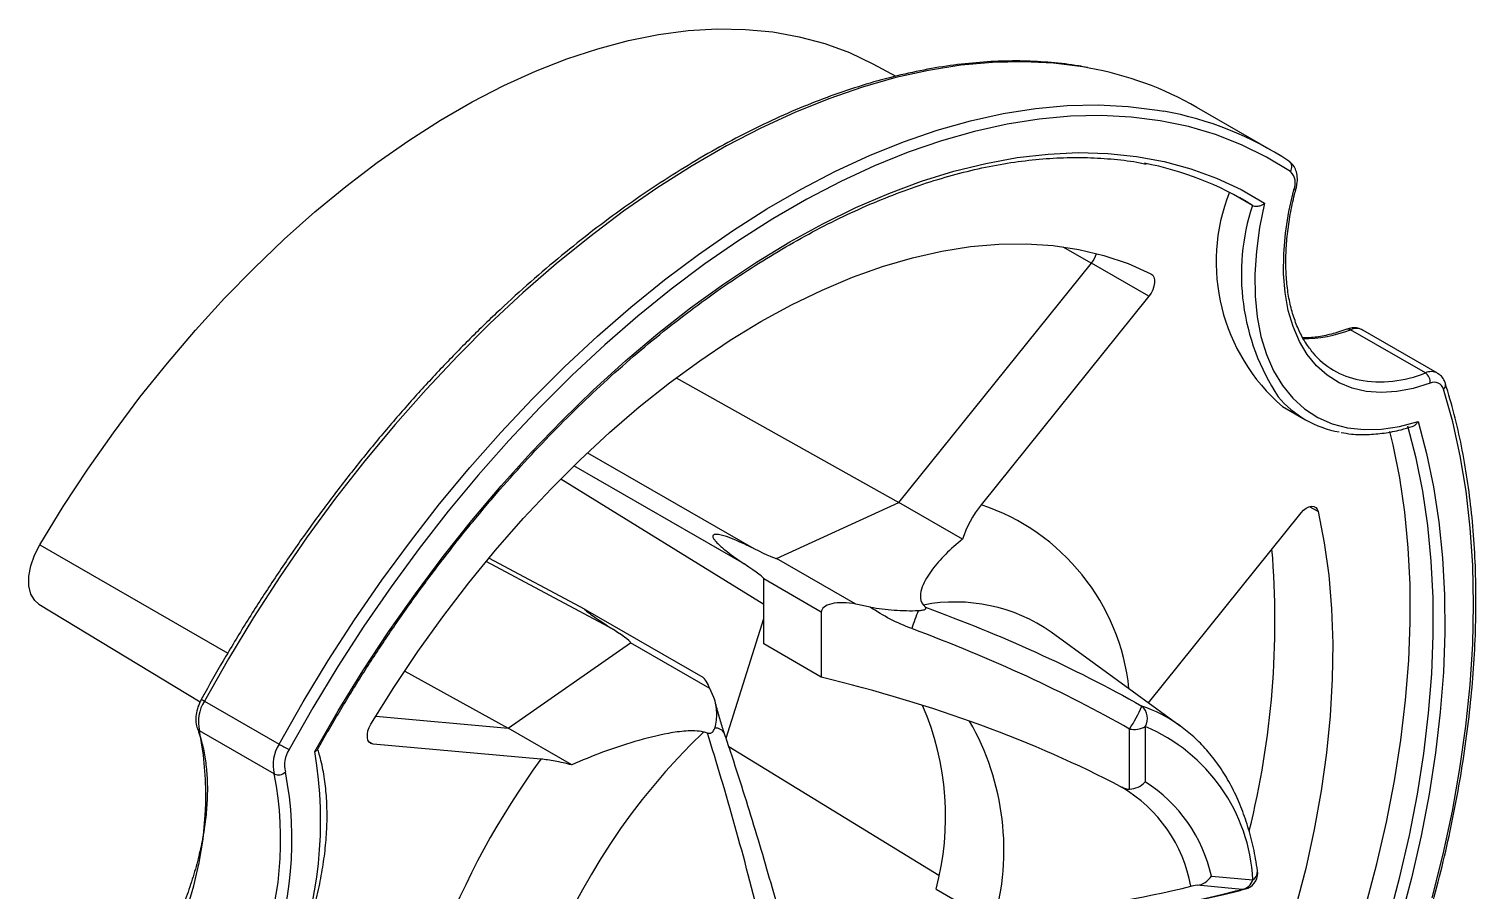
# Model space of a CAD drawing. Header units: millimetres. Extents: x 2517 to 6633, y 792 to 3241.
# Drawn here: x 3547.73 to 3565.54, y 1178.7 to 1189.29 of the extents above; entities that cross this region are included whole.
import ezdxf

# ---------------------------------------------------------------- set-up
doc = ezdxf.new("R2010")
doc.units = ezdxf.units.MM

msp = doc.modelspace()

# ---------------------------------------------------------------- linework, layer by layer
at = {"color": 7, "linetype": 'Continuous', "lineweight": 25}
for p, q in [((3558.1171, 1188.8621), (3558.3995, 1188.707)), ((3563.0216, 1187.7944), (3562.1023, 1188.3251)), ((3562.7859, 1187.1195), (3562.555, 1187.2528)), ((3558.4363, 1183.4627), (3560.805, 1186.4094)), ((3561.5122, 1186.0012), (3560.805, 1186.4094)), ((3561.5122, 1186.0012), (3559.4489, 1183.4346)), ((3564.9135, 1185.0582), (3563.9943, 1185.5889)), ((3565.0634, 1185.0543), (3564.1442, 1185.5849)), ((3555.6975, 1184.9988), (3558.4363, 1183.4627)), ((3563.1564, 1184.6448), (3563.4392, 1184.4816)), ((3554.2752, 1183.7527), (3556.7746, 1182.2124)), ((3556.9308, 1182.7763), (3558.4363, 1183.4627)), ((3559.2199, 1183.0103), (3558.4363, 1183.4627)), ((3561.5071, 1180.9977), (3563.386, 1183.3351)), ((3554.5756, 1182.1462), (3553.3926, 1182.7797)), ((3557.9084, 1182.2119), (3556.9308, 1182.7763)), ((3557.4817, 1182.1155), (3556.7746, 1182.5237)), ((3556.7746, 1182.2124), (3556.7746, 1182.5237)), ((3547.8555, 1182.2135), (3549.8389, 1181.0112)), ((3556.0271, 1181.3084), (3554.5804, 1182.1435)), ((3556.7746, 1181.7225), (3556.7746, 1182.2124)), ((3557.4817, 1182.1155), (3557.4817, 1181.3143)), ((3558.0825, 1182.1772), (3557.9084, 1182.2119)), ((3556.3098, 1180.5625), (3556.7746, 1182.0361)), ((3553.6279, 1180.6869), (3555.1334, 1181.7387)), ((3556.1111, 1181.1743), (3555.1334, 1181.7387)), ((3557.4817, 1181.3143), (3556.7746, 1181.7225)), ((3561.8986, 1180.7132), (3560.3088, 1181.8684)), ((3552.3557, 1181.3895), (3553.6279, 1180.6869)), ((3549.8907, 1181.021), (3550.8099, 1180.4903)), ((3556.1577, 1181.0661), (3556.1111, 1181.1743)), ((3550.7509, 1180.1231), (3549.8317, 1180.6538)), ((3554.4116, 1180.2345), (3553.6279, 1180.6869)), ((3561.2739, 1179.9364), (3561.2739, 1180.6759)), ((3561.4671, 1180.7058), (3561.4671, 1180.0253)), ((3561.8805, 1180.7262), (3561.8986, 1180.7132)), ((3554.0295, 1180.306), (3551.9663, 1180.4905)), ((3556.3438, 1180.4607), (3558.927, 1178.8791)), ((3561.1629, 1179.9681), (3561.1787, 1179.9593)), ((3562.2817, 1178.8663), (3562.792, 1178.8206)), ((3558.8936, 1178.7075), (3559.6007, 1178.2993)), ((3562.6601, 1178.7036), (3562.1054, 1178.7532))]:
    msp.add_line(p, q, dxfattribs=at)
at = {"color": 8, "linetype": 'Continuous', "lineweight": 25}
for p, q in [((3560.454, 1186.6094), (3560.805, 1186.4094)), ((3554.604, 1184.0739), (3556.6508, 1182.897)), ((3556.5336, 1182.7076), (3554.4369, 1183.9133)), ((3563.5945, 1183.3508), (3563.4885, 1183.4119)), ((3547.866, 1182.9443), (3550.179, 1181.6104)), ((3554.923, 1181.8996), (3553.3577, 1182.7378)), ((3551.999, 1180.8325), (3553.6279, 1180.6869)), ((3551.9663, 1180.4905), (3551.9145, 1180.5203)), ((3562.7018, 1178.7089), (3562.6601, 1178.7036))]:
    msp.add_line(p, q, dxfattribs=at)
at = {"color": 7, "linetype": 'Continuous', "lineweight": 25, "flags": 128}
for points in [[(3547.866, 1182.9443), (3548.1548, 1183.4142), (3548.4571, 1183.874), (3548.7719, 1184.3222), (3549.0985, 1184.7577), (3549.4358, 1185.1792), (3549.7831, 1185.5855), (3550.1392, 1185.9756), (3550.5033, 1186.3483), (3550.8743, 1186.7027), (3551.2512, 1187.0377), (3551.6329, 1187.3524), (3552.0184, 1187.6459), (3552.4066, 1187.9174), (3552.7964, 1188.1662), (3553.1867, 1188.3915), (3553.5765, 1188.5928), (3553.9647, 1188.7695), (3554.3502, 1188.921), (3554.7319, 1189.047), (3555.1088, 1189.1472), (3555.4798, 1189.2212), (3555.8438, 1189.2688), (3556.2, 1189.2899), (3556.5472, 1189.2845), (3556.8846, 1189.2525), (3557.2112, 1189.1941), (3557.526, 1189.1094), (3557.8283, 1188.9986), (3558.1171, 1188.8621)], [(3563.2531, 1187.5364), (3562.9602, 1187.7131), (3562.6528, 1187.8641), (3562.3317, 1187.9892), (3561.9975, 1188.0879), (3561.6512, 1188.1601), (3561.2936, 1188.2054), (3560.9256, 1188.2239), (3560.5481, 1188.2155), (3560.162, 1188.1802), (3559.7683, 1188.1181), (3559.368, 1188.0294), (3558.9621, 1187.9142), (3558.5515, 1187.7728), (3558.1373, 1187.6057), (3557.7205, 1187.4132), (3557.3022, 1187.1957), (3556.8833, 1186.9539), (3556.465, 1186.6884), (3556.0482, 1186.3997), (3555.634, 1186.0886), (3555.2235, 1185.7559), (3554.8175, 1185.4024), (3554.4172, 1185.029), (3554.0235, 1184.6366), (3553.6375, 1184.2261), (3553.26, 1183.7987), (3552.8919, 1183.3553), (3552.5343, 1182.897), (3552.188, 1182.425), (3551.8539, 1181.9405), (3551.5327, 1181.4446), (3551.2253, 1180.9386), (3550.9324, 1180.4238)], [(3551.249, 1180.3994), (3551.5378, 1180.8997), (3551.8409, 1181.391), (3552.1575, 1181.8719), (3552.4867, 1182.3413), (3552.8278, 1182.7978), (3553.1798, 1183.2404), (3553.5419, 1183.6679), (3553.9131, 1184.0792), (3554.2924, 1184.4732), (3554.679, 1184.849), (3555.0717, 1185.2056), (3555.4697, 1185.5419), (3555.8718, 1185.8573), (3556.277, 1186.1509), (3556.6844, 1186.4219), (3557.0928, 1186.6696), (3557.5012, 1186.8934), (3557.9085, 1187.0927), (3558.3137, 1187.267), (3558.7159, 1187.4159), (3559.1138, 1187.539), (3559.5065, 1187.6359), (3559.8931, 1187.7064), (3560.2725, 1187.7504), (3560.6437, 1187.7677), (3561.0057, 1187.7582), (3561.3577, 1187.7221), (3561.6988, 1187.6593), (3562.0281, 1187.5701), (3562.3446, 1187.4547), (3562.6477, 1187.3133), (3562.9365, 1187.1464)], [(3564.9717, 1184.9298), (3564.7655, 1184.8656), (3564.5648, 1184.8272), (3564.3715, 1184.8152), (3564.1874, 1184.8295), (3564.0143, 1184.8701), (3563.8537, 1184.9365), (3563.7071, 1185.0282), (3563.576, 1185.1442), (3563.4614, 1185.2836), (3563.3646, 1185.445), (3563.2863, 1185.6269), (3563.2274, 1185.8276), (3563.1884, 1186.0452), (3563.1696, 1186.2777), (3563.1712, 1186.523), (3563.1932, 1186.7788), (3563.2354, 1187.0426), (3563.2974, 1187.3121)], [(3562.9365, 1187.1464), (3562.8747, 1186.8477), (3562.8343, 1186.5558), (3562.8156, 1186.2733), (3562.8188, 1186.0025), (3562.8438, 1185.7459), (3562.8904, 1185.5057), (3562.9583, 1185.2838), (3563.0468, 1185.0822), (3563.1552, 1184.9027), (3563.2826, 1184.7467), (3563.4279, 1184.6157), (3563.5897, 1184.5107), (3563.7668, 1184.4327), (3563.9575, 1184.3823), (3564.1603, 1184.3599), (3564.3735, 1184.3658), (3564.5951, 1184.3999), (3564.8233, 1184.4619)], [(3551.9405, 1180.7365), (3552.2231, 1181.188), (3552.5187, 1181.6291), (3552.8264, 1182.0586), (3553.1454, 1182.4752), (3553.4747, 1182.8776), (3553.8133, 1183.2648), (3554.1604, 1183.6356), (3554.5149, 1183.9889), (3554.8757, 1184.3238), (3555.242, 1184.6393), (3555.6125, 1184.9344), (3555.9863, 1185.2084), (3556.3622, 1185.4604), (3556.7392, 1185.6897), (3557.1162, 1185.8957), (3557.4922, 1186.0777), (3557.8659, 1186.2353), (3558.2364, 1186.3679), (3558.6027, 1186.4753), (3558.9635, 1186.5571), (3559.318, 1186.613), (3559.6651, 1186.6429), (3560.0038, 1186.6468), (3560.333, 1186.6245), (3560.652, 1186.5762), (3560.9597, 1186.502), (3561.2553, 1186.4022), (3561.5379, 1186.2769)], [(3561.5379, 1186.2769), (3561.5592, 1186.2602), (3561.5741, 1186.2349), (3561.5818, 1186.2024), (3561.582, 1186.1644), (3561.5744, 1186.1231), (3561.5597, 1186.0805), (3561.5386, 1186.0392), (3561.5122, 1186.0012)], [(3564.999, 1178.5992), (3565.1326, 1179.1347), (3565.2462, 1179.6658), (3565.3396, 1180.1912), (3565.4126, 1180.7096), (3565.4649, 1181.2197), (3565.4965, 1181.7203), (3565.5073, 1182.21), (3565.4973, 1182.6878), (3565.4664, 1183.1523), (3565.4148, 1183.6025), (3565.3425, 1184.0372), (3565.2498, 1184.4554), (3565.1369, 1184.856)], [(3564.4643, 1178.3399), (3564.6013, 1178.8558), (3564.719, 1179.3681), (3564.8172, 1179.8753), (3564.8957, 1180.3763), (3564.9542, 1180.8698), (3564.9926, 1181.3544), (3565.0108, 1181.8291), (3565.0087, 1182.2925), (3564.9863, 1182.7435), (3564.9438, 1183.1809), (3564.8812, 1183.6037), (3564.7987, 1184.0108), (3564.6964, 1184.4011)], [(3564.8233, 1184.4619), (3564.9291, 1184.0673), (3565.0148, 1183.6555), (3565.0801, 1183.2276), (3565.1249, 1182.7846), (3565.1491, 1182.3276), (3565.1526, 1181.8579), (3565.1355, 1181.3767), (3565.0976, 1180.8851), (3565.0392, 1180.3845), (3564.9604, 1179.8761), (3564.8614, 1179.3612), (3564.7424, 1178.8413), (3564.6038, 1178.3175)], [(3564.1815, 1178.5032), (3564.3184, 1179.0191), (3564.4362, 1179.5314), (3564.5344, 1180.0386), (3564.6129, 1180.5396), (3564.6714, 1181.0331), (3564.7097, 1181.5177), (3564.7279, 1181.9923), (3564.7258, 1182.4557), (3564.7035, 1182.9067), (3564.661, 1183.3442), (3564.5984, 1183.767), (3564.5158, 1184.1741), (3564.4764, 1184.3356)], [(3563.5945, 1183.3508), (3563.6695, 1182.9672), (3563.7245, 1182.5682), (3563.7595, 1182.1547), (3563.7744, 1181.7281), (3563.769, 1181.2895), (3563.7434, 1180.8402), (3563.6977, 1180.3815), (3563.632, 1179.9147), (3563.5464, 1179.4412), (3563.4414, 1178.9623), (3563.317, 1178.4793)], [(3563.386, 1183.3351), (3563.4162, 1183.3676), (3563.4487, 1183.3929), (3563.4816, 1183.4096), (3563.5131, 1183.4168), (3563.5416, 1183.4141), (3563.5654, 1183.4017), (3563.5834, 1183.3802), (3563.5945, 1183.3508)], [(3547.8555, 1182.2135), (3547.8031, 1182.2583), (3547.757, 1182.337), (3547.7331, 1182.4379), (3547.7326, 1182.5556), (3547.7556, 1182.6839), (3547.8009, 1182.8158), (3547.866, 1182.9443)], [(3551.9663, 1180.4905), (3551.9399, 1180.4979), (3551.9187, 1180.5149), (3551.904, 1180.5404), (3551.8965, 1180.5731), (3551.8966, 1180.6112), (3551.9043, 1180.6526), (3551.9192, 1180.6952), (3551.9405, 1180.7365)]]:
    msp.add_lwpolyline(points, dxfattribs=at)
at = {"color": 8, "linetype": 'Continuous', "lineweight": 25, "flags": 128}
for points in [[(3560.7771, 1188.8086), (3560.6995, 1188.8223), (3560.3389, 1188.868), (3559.9678, 1188.8867), (3559.5871, 1188.8782), (3559.1978, 1188.8426), (3558.8008, 1188.78), (3558.3972, 1188.6905), (3557.9878, 1188.5743), (3557.5738, 1188.4318), (3557.1561, 1188.2633), (3556.7358, 1188.0691), (3556.314, 1187.8499), (3555.8916, 1187.606), (3555.4698, 1187.3382), (3555.0495, 1187.0471), (3554.6318, 1186.7335), (3554.2178, 1186.398), (3553.8084, 1186.0415), (3553.4048, 1185.6649), (3553.0078, 1185.2692), (3552.6185, 1184.8553), (3552.2378, 1184.4243), (3551.8667, 1183.9771), (3551.5061, 1183.515), (3551.1569, 1183.0391), (3550.8199, 1182.5505), (3550.496, 1182.0504), (3550.186, 1181.5402), (3549.8907, 1181.021)], [(3550.8099, 1180.4903), (3551.1053, 1181.0095), (3551.4153, 1181.5198), (3551.7391, 1182.0198), (3552.0761, 1182.5084), (3552.4253, 1182.9843), (3552.7859, 1183.4465), (3553.157, 1183.8936), (3553.5377, 1184.3246), (3553.927, 1184.7385), (3554.324, 1185.1343), (3554.7277, 1185.5108), (3555.137, 1185.8673), (3555.5511, 1186.2028), (3555.9687, 1186.5165), (3556.389, 1186.8076), (3556.8109, 1187.0754), (3557.2332, 1187.3192), (3557.6551, 1187.5385), (3558.0754, 1187.7326), (3558.493, 1187.9012), (3558.9071, 1188.0437), (3559.3164, 1188.1598), (3559.7201, 1188.2493), (3560.1171, 1188.312), (3560.5064, 1188.3476), (3560.8871, 1188.356), (3561.2582, 1188.3374), (3561.6188, 1188.2916), (3561.6978, 1188.2777)], [(3563.2974, 1187.3121), (3563.309, 1187.3149), (3563.3175, 1187.3193), (3563.3224, 1187.3249), (3563.3234, 1187.3273)]]:
    msp.add_lwpolyline(points, dxfattribs=at)
at = {"color": 7, "linetype": 'Continuous', "lineweight": 25}
for centre, radius, start, end in [((3560.0391, 1184.7284), 4.1464, 60.15959, 79.74793), ((3560.9676, 1184.2272), 4.1158, 56.58511, 79.78024), ((3560.7289, 1183.8042), 3.9016, 58.18288, 79.23262), ((3563.1809, 1187.5901), 0.09, 323.32042, 53.73584), ((3563.1105, 1187.3917), 0.2032, 336.92784, 45.41061), ((3564.682, 1186.4226), 2.3426, 158.45758, 229.36451), ((3560.5426, 1186.6205), 0.3368, 321.19114, 343.99173), ((3564.3, 1185.9728), 1.0217, 220.95843, 258.57819), ((3564.8386, 1184.9469), 0.1342, 352.68658, 56.07036), ((3565.0241, 1184.8251), 0.117, 15.28405, 116.56771), ((3564.0756, 1185.5839), 1.272, 220.08433, 260.01613), ((3552.3672, 1182.0057), 10.696, 346.03087, 4.73222), ((3561.3924, 1180.9988), 2.9433, 157.30708, 161.93023), ((3550.287, 1180.7689), 0.4696, 147.53839, 194.19259), ((3555.5745, 1179.6009), 3.4373, 344.93362, 23.41568), ((3559.91, 1181.5897), 1.6416, 326.17958, 337.38756), ((3561.2909, 1180.8066), 0.2029, 330.23068, 48.46929), ((3545.6993, 1179.8547), 4.2089, 306.64403, 10.94461), ((3556.5574, 1179.1902), 3.1711, 343.68293, 29.95048), ((3561.326, 1180.9785), 0.307, 260.2289, 297.35717), ((3560.6292, 1178.7087), 2.1658, 2.96182, 67.23952), ((3551.2062, 1180.2383), 0.4696, 147.53839, 194.19259), ((3552.1568, 1182.8228), 2.6934, 239.99634, 242.962), ((3561.7085, 1174.7381), 8.188, 133.88748, 183.70116), ((3546.2381, 1179.546), 5.083, 307.92422, 9.66442), ((3551.2296, 1180.2347), 0.3522, 147.53839, 194.19259), ((3562.2847, 1174.3247), 10.1944, 144.07518, 173.51346), ((3546.6454, 1179.3136), 4.1846, 306.43397, 11.15467), ((3546.641, 1179.3137), 4.3284, 306.47032, 11.11832), ((3550.8017, 1180.2326), 0.1207, 245.0979, 315.75098), ((3560.4749, 1178.4622), 1.8514, 12.60626, 57.59509), ((3562.6506, 1178.9023), 0.2, 284.83607, 0), ((3562.6506, 1178.9023), 0.2, 0, 7.97918), ((3562.6267, 1178.8742), 0.1738, 281.07468, 342.05894)]:
    msp.add_arc(centre, radius, start, end, dxfattribs=at)
at = {"color": 8, "linetype": 'Continuous', "lineweight": 25}
for centre, radius, start, end in [((3565.38, 1186.2696), 2.7298, 161.85992, 213.45191), ((3563.4011, 1187.1212), 1.6431, 270.07077, 291.1627), ((3563.9642, 1185.543), 0.0548, 56.77702, 108.04547), ((3564.0651, 1185.4291), 0.1748, 63.09211, 113.89294), ((3564.3556, 1186.4237), 1.475, 259.92962, 292.22301), ((3564.9844, 1184.9022), 0.1714, 62.22828, 114.42392), ((3565.0947, 1184.9104), 0.0689, 307.80246, 13.73131), ((3558.6094, 1180.898), 2.6718, 5.88528, 71.68721), ((3559.1289, 1180.177), 2.0622, 55.09888, 100.87768), ((3549.9946, 1181.2269), 0.2306, 232.68605, 243.21157), ((3560.8513, 1179.2716), 1.7818, 54.7175, 71.20288), ((3549.8605, 1180.7064), 0.06, 201.52689, 241.26335), ((3556.1828, 1180.5692), 0.119, 24.34, 95.65184), ((3560.2762, 1178.4244), 1.7811, 10.24666, 59.50841), ((3562.7274, 1178.9235), 0.1215, 302.16057, 3.08907)]:
    msp.add_arc(centre, radius, start, end, dxfattribs=at)
at = {"color": 7, "linetype": 'Continuous', "lineweight": 25}
for centre, major_axis, ratio, start_param, end_param in [((3548.814, 1187.2825), (8.1178, -4.5054), 0.013391, 6.0266319, 6.2732911), ((3548.814, 1187.2825), (7.9603, -4.7601), 0.0151123, 0.0090367, 0.2556959), ((3557.868, 1182.0557), (0.3852, -0.0721), 0.4107788, 1.5428166, 3.2183327), ((3547.0462, 1186.262), (8.0881, -4.5224), 0.0166634, 6.2751127, 6.521772), ((3553.4794, 1178.6128), (11.0098, -2.0514), 0.4062791, 0.8626083, 1.1646979), ((3556.1003, 1181.0352), (-0.0873, 0.2759), 0.2019379, 5.1758749, 6.0659115), ((3555.8508, 1178.246), (8.0095, -1.4985), 0.4102814, 0.9239104, 1.4429589), ((3555.778, 1178.3495), (7.0383, 0.7135), 0.072975, 5.2791394, 5.7981879), ((3553.8406, 1178.0988), (9.6616, 0.984), 0.0724335, 5.5530386, 5.8551281)]:
    msp.add_ellipse(centre, major_axis=major_axis, ratio=ratio, start_param=start_param, end_param=end_param, dxfattribs=at)
for points, knots in [([(3560.7553, 1188.8138), (3560.7198, 1188.8211), (3560.5755, 1188.8509), (3560.3126, 1188.8795), (3559.9674, 1188.8991), (3559.6132, 1188.8938), (3559.2516, 1188.8655), (3558.8833, 1188.8138), (3558.509, 1188.7389), (3558.1296, 1188.641), (3557.746, 1188.5202), (3557.3589, 1188.3768), (3556.9692, 1188.2112), (3556.5777, 1188.0237), (3556.1853, 1187.8147), (3555.7927, 1187.5847), (3555.401, 1187.3342), (3555.0107, 1187.0637), (3554.6229, 1186.7739), (3554.2383, 1186.4653), (3553.8576, 1186.1386), (3553.4818, 1185.7945), (3553.1116, 1185.4338), (3552.7477, 1185.0571), (3552.391, 1184.6654), (3552.0422, 1184.2595), (3551.7019, 1183.8402), (3551.3711, 1183.4083), (3551.0502, 1182.9649), (3550.74, 1182.5108), (3550.4412, 1182.047), (3550.1595, 1181.5828), (3549.9668, 1181.2464), (3549.8687, 1181.0685), (3549.8549, 1181.0435)], [0, 0, 0, 0, 0.0106712, 0.0433582, 0.0760793, 0.108835, 0.1416237, 0.1744418, 0.2072852, 0.240149, 0.2730287, 0.30592, 0.3388195, 0.3717239, 0.4046309, 0.4375385, 0.4704449, 0.5033494, 0.5362513, 0.5691503, 0.6020463, 0.6349391, 0.667829, 0.700716, 0.7336003, 0.7664823, 0.7993622, 0.8322402, 0.8651168, 0.8979922, 0.9308667, 0.9637408, 0.9948854, 1, 1, 1, 1]), ([(3551.2828, 1180.4211), (3551.3051, 1180.4611), (3551.4145, 1180.6573), (3551.62, 1181.0048), (3551.9038, 1181.4596), (3552.1996, 1181.905), (3552.5062, 1182.3403), (3552.823, 1182.7644), (3553.1493, 1183.1764), (3553.4843, 1183.5753), (3553.8273, 1183.9603), (3554.1775, 1184.3304), (3554.5341, 1184.6849), (3554.8963, 1185.0229), (3555.2632, 1185.3437), (3555.6341, 1185.6466), (3556.008, 1185.9308), (3556.3841, 1186.1958), (3556.7615, 1186.441), (3557.1394, 1186.6658), (3557.517, 1186.8698), (3557.8933, 1187.0524), (3558.2675, 1187.2134), (3558.6387, 1187.3523), (3559.0062, 1187.469), (3559.369, 1187.563), (3559.7265, 1187.6344), (3560.0778, 1187.6829), (3560.4221, 1187.7083), (3560.7589, 1187.7112), (3561.0866, 1187.6892), (3561.3261, 1187.6609), (3561.453, 1187.6328), (3561.4771, 1187.6274)], [0, 0, 0, 0, 0.0086928, 0.0426105, 0.0765303, 0.1104495, 0.1443677, 0.1782845, 0.2121995, 0.2461123, 0.2800226, 0.31393, 0.3478341, 0.3817347, 0.4156314, 0.4495241, 0.4834127, 0.5172971, 0.5511775, 0.5850543, 0.6189282, 0.6528003, 0.6866718, 0.7205442, 0.75442, 0.7883025, 0.8221957, 0.8561045, 0.8900345, 0.9239916, 0.9579819, 0.9920109, 1, 1, 1, 1]), ([(3563.3234, 1187.3273), (3563.3273, 1187.3443), (3563.3387, 1187.3936), (3563.3417, 1187.4701), (3563.3256, 1187.5492), (3563.2922, 1187.6157), (3563.2557, 1187.6457), (3563.2377, 1187.6605)], [0, 0, 0, 0, 0.1296242, 0.375118, 0.5953378, 0.8000205, 1, 1, 1, 1]), ([(3563.5454, 1185.2906), (3563.5141, 1185.3286), (3563.449, 1185.408), (3563.3681, 1185.5535), (3563.2997, 1185.7193), (3563.2482, 1185.902), (3563.2136, 1186.0996), (3563.1962, 1186.3106), (3563.1964, 1186.5335), (3563.2141, 1186.7663), (3563.2495, 1187.007), (3563.2893, 1187.1955), (3563.3171, 1187.303), (3563.3234, 1187.3273)], [0, 0, 0, 0, 0.0916963, 0.1910509, 0.2895397, 0.3874083, 0.4849056, 0.582222, 0.6794819, 0.7767427, 0.8740471, 0.9714155, 1, 1, 1, 1]), ([(3562.7859, 1187.1195), (3562.793, 1187.1154), (3562.8015, 1187.1123), (3562.8105, 1187.1104), (3562.8195, 1187.1086), (3562.8294, 1187.1079), (3562.8392, 1187.1083), (3562.8496, 1187.1087), (3562.8603, 1187.1104), (3562.8705, 1187.113), (3562.8821, 1187.1159), (3562.8935, 1187.1202), (3562.9039, 1187.1253), (3562.9153, 1187.1309), (3562.9259, 1187.1377), (3562.935, 1187.1452), (3562.9355, 1187.1456), (3562.936, 1187.146), (3562.9365, 1187.1464)], [0, 0, 0, 0, 0.00003020971, 0.00003020971, 0.00003020971, 0.00006030845, 0.00006030845, 0.00006030845, 0.00009198651, 0.00009198651, 0.00009198651, 0.00012784195, 0.00012784195, 0.00012784195, 0.00016695095, 0.00016695095, 0.00016695095, 0.00016908579, 0.00016908579, 0.00016908579, 0.00016908579]), ([(3563.9471, 1185.5951), (3563.9145, 1185.5836), (3563.8196, 1185.5501), (3563.6666, 1185.5123), (3563.5189, 1185.4889), (3563.436, 1185.4894), (3563.4084, 1185.4895)], [0, 0, 0, 0, 0.1730183, 0.50363126, 0.83467583, 1, 1, 1, 1]), ([(3564.1441, 1185.581), (3564.1353, 1185.5871), (3564.1071, 1185.6068), (3564.0479, 1185.6149), (3563.9904, 1185.6096), (3563.9573, 1185.5985), (3563.9471, 1185.5951)], [0, 0, 0, 0, 0.15742, 0.504144, 0.8478979, 1, 1, 1, 1]), ([(3558.9703, 1168.9427), (3559.0372, 1168.9996), (3559.2311, 1169.1647), (3559.5485, 1169.4514), (3559.9203, 1169.8078), (3560.2858, 1170.1805), (3560.6444, 1170.5685), (3560.9953, 1170.9709), (3561.3378, 1171.387), (3561.6711, 1171.8157), (3561.9946, 1172.2563), (3562.3075, 1172.7078), (3562.6092, 1173.1692), (3562.8991, 1173.6396), (3563.1766, 1174.1179), (3563.4411, 1174.6032), (3563.6919, 1175.0944), (3563.9287, 1175.5905), (3564.1508, 1176.0904), (3564.3578, 1176.5931), (3564.5493, 1177.0975), (3564.7249, 1177.6026), (3564.8841, 1178.1073), (3565.0267, 1178.6106), (3565.1523, 1179.1113), (3565.2607, 1179.6084), (3565.3515, 1180.1009), (3565.4247, 1180.5877), (3565.4801, 1181.0678), (3565.5175, 1181.5403), (3565.5368, 1182.004), (3565.5379, 1182.458), (3565.5209, 1182.9014), (3565.4858, 1183.3332), (3565.4326, 1183.7526), (3565.3611, 1184.1582), (3565.2728, 1184.5518), (3565.1988, 1184.8014), (3565.1616, 1184.9267)], [0, 0, 0, 0, 0.0148188, 0.0429616, 0.0711035, 0.0992429, 0.12738, 0.155515, 0.1836482, 0.2117797, 0.2399098, 0.268039, 0.2961673, 0.3242951, 0.3524227, 0.3805504, 0.4086783, 0.4368069, 0.4649362, 0.4930667, 0.5211987, 0.5493323, 0.577468, 0.6056059, 0.6337463, 0.6618895, 0.6900356, 0.7181848, 0.7463371, 0.7744926, 0.802651, 0.8308122, 0.8589755, 0.8871402, 0.9153048, 0.9434676, 0.9716262, 1, 1, 1, 1]), ([(3565.1616, 1184.9267), (3565.1557, 1184.9423), (3565.1414, 1184.9797), (3565.1088, 1185.0254), (3565.0757, 1185.0436), (3565.0628, 1185.0506)], [0, 0, 0, 0, 0.30439268, 0.73091609, 1, 1, 1, 1]), ([(3563.8775, 1184.3258), (3563.9199, 1184.3183), (3564.0246, 1184.2997), (3564.2013, 1184.2968), (3564.405, 1184.3145), (3564.589, 1184.3488), (3564.7057, 1184.385), (3564.751, 1184.3991)], [0, 0, 0, 0, 0.1571428, 0.3875678, 0.6193076, 0.8522709, 1, 1, 1, 1]), ([(3564.7514, 1184.3981), (3564.7585, 1184.4007), (3564.7758, 1184.4071), (3564.8008, 1184.4286), (3564.8163, 1184.4492), (3564.8229, 1184.4613), (3564.8233, 1184.4619)], [0, 0, 0, 0, 0.2445268, 0.5959889, 0.979106, 1, 1, 1, 1]), ([(3556.6508, 1182.897), (3556.5716, 1182.9358), (3556.4915, 1182.9736), (3556.3674, 1183.0245), (3556.3255, 1183.0405), (3556.2604, 1183.0601), (3556.2383, 1183.066), (3556.204, 1183.0712), (3556.1924, 1183.0724), (3556.1687, 1183.071), (3556.1532, 1183.0679), (3556.1447, 1183.0432), (3556.151, 1183.0315), (3556.1621, 1183.0115), (3556.1688, 1183.0024), (3556.1899, 1182.9764), (3556.2055, 1182.9607), (3556.2535, 1182.9151), (3556.2875, 1182.8871), (3556.3908, 1182.8063), (3556.462, 1182.7563), (3556.5336, 1182.7076)], [0, 0, 0, 0, 0.25, 0.25, 0.375, 0.375, 0.4375, 0.4375, 0.46875, 0.46875, 0.5, 0.5, 0.53125, 0.53125, 0.5625, 0.5625, 0.625, 0.625, 0.75, 0.75, 1, 1, 1, 1]), ([(3559.2199, 1183.0103), (3559.0688, 1182.892), (3558.9421, 1182.7665), (3558.7937, 1182.5658), (3558.7508, 1182.4964), (3558.7104, 1182.3885), (3558.7009, 1182.3517), (3558.6998, 1182.2769), (3558.7074, 1182.2384), (3558.7397, 1182.2022)], [0, 0, 0, 0, 0.5, 0.5, 0.75, 0.75, 0.875, 0.875, 1, 1, 1, 1]), ([(3554.5804, 1182.1435), (3554.5793, 1182.1441), (3554.5767, 1182.1457), (3554.5731, 1182.1476), (3554.5702, 1182.1489), (3554.5686, 1182.149), (3554.57, 1182.1465), (3554.5914, 1182.128), (3554.7041, 1182.0446), (3554.8278, 1181.9627), (3554.923, 1181.8996)], [0, 0, 0, 0, 0.0059833, 0.0148918, 0.023845, 0.0341086, 0.0508965, 0.0997374, 0.3072946, 1, 1, 1, 1]), ([(3558.0825, 1182.1772), (3558.1799, 1182.1578), (3558.2788, 1182.1469), (3558.4783, 1182.1333), (3558.5787, 1182.1298), (3558.6769, 1182.1343)], [0, 0, 0, 0, 0.5, 0.5, 1, 1, 1, 1]), ([(3558.6769, 1182.1343), (3558.6928, 1182.135), (3558.7086, 1182.1362), (3558.7235, 1182.1386), (3558.732, 1182.14), (3558.7403, 1182.1417), (3558.7477, 1182.1441), (3558.7528, 1182.1457), (3558.7574, 1182.1477), (3558.7611, 1182.1501), (3558.764, 1182.152), (3558.7662, 1182.1541), (3558.7677, 1182.1564), (3558.7691, 1182.1587), (3558.7696, 1182.1612), (3558.7694, 1182.1637), (3558.7691, 1182.1668), (3558.7676, 1182.1699), (3558.7654, 1182.1729), (3558.7647, 1182.1739), (3558.7639, 1182.1749), (3558.7631, 1182.1758)], [0, 0, 0, 0, 0.00004878301, 0.00004878301, 0.00004878301, 0.00007663071, 0.00007663071, 0.00007663071, 0.00009554577, 0.00009554577, 0.00009554577, 0.00011004915, 0.00011004915, 0.00011004915, 0.0001246182, 0.0001246182, 0.0001246182, 0.00014250014, 0.00014250014, 0.00014250014, 0.00014830304, 0.00014830304, 0.00014830304, 0.00014830304]), ([(3549.8549, 1181.0435), (3549.8466, 1181.0274), (3549.8228, 1180.9813), (3549.7957, 1180.9004), (3549.7822, 1180.805), (3549.7884, 1180.7326), (3549.8013, 1180.6945), (3549.8047, 1180.6843)], [0, 0, 0, 0, 0.1341861, 0.385133, 0.6410203, 0.9044508, 1, 1, 1, 1]), ([(3556.171, 1180.6876), (3556.1914, 1180.7517), (3556.1962, 1180.8153), (3556.1934, 1180.9422), (3556.1837, 1181.0057), (3556.1577, 1181.0661)], [0, 0, 0, 0, 0.5, 0.5, 1, 1, 1, 1]), ([(3556.2913, 1180.6188), (3556.2872, 1180.6306), (3556.2666, 1180.6913), (3556.2296, 1180.8148), (3556.196, 1180.9332), (3556.1797, 1181.0003), (3556.1787, 1181.0043)], [0, 0, 0, 0, 0.1030785, 0.530379, 0.9719781, 1, 1, 1, 1]), ([(3549.8047, 1180.6843), (3549.8154, 1180.6547), (3549.8465, 1180.5681), (3549.886, 1180.4115), (3549.9168, 1180.211), (3549.9301, 1179.9971), (3549.926, 1179.7718), (3549.9042, 1179.537), (3549.865, 1179.2947), (3549.8085, 1179.047), (3549.7353, 1178.7959), (3549.6457, 1178.5437), (3549.5407, 1178.2925), (3549.421, 1178.0445), (3549.2876, 1177.8019), (3549.1418, 1177.5667), (3548.9848, 1177.341), (3548.8179, 1177.1268), (3548.6426, 1176.9258), (3548.4605, 1176.74), (3548.2994, 1176.5935), (3548.199, 1176.5128), (3548.1621, 1176.4831)], [0, 0, 0, 0, 0.027248, 0.0796845, 0.1320173, 0.1842712, 0.2365052, 0.2887447, 0.3410111, 0.393313, 0.4456513, 0.4980222, 0.5504197, 0.6028367, 0.6552652, 0.7076971, 0.7601225, 0.812532, 0.8649171, 0.9172698, 0.9695825, 1, 1, 1, 1]), ([(3556.0322, 1180.6392), (3555.9653, 1180.6559), (3555.8909, 1180.6561), (3555.7457, 1180.6464), (3555.6739, 1180.636), (3555.4598, 1180.5971), (3555.3214, 1180.5614), (3554.9171, 1180.4426), (3554.6582, 1180.3458), (3554.4116, 1180.2345)], [0, 0, 0, 0, 0.125, 0.125, 0.25, 0.25, 0.5, 0.5, 1, 1, 1, 1]), ([(3556.0805, 1180.6272), (3556.0855, 1180.626), (3556.0908, 1180.625), (3556.0963, 1180.6247), (3556.1018, 1180.6243), (3556.1077, 1180.6246), (3556.1132, 1180.6256), (3556.1182, 1180.6265), (3556.123, 1180.628), (3556.1273, 1180.6299), (3556.1325, 1180.6323), (3556.137, 1180.6352), (3556.1409, 1180.6384), (3556.1476, 1180.6439), (3556.1527, 1180.6502), (3556.1569, 1180.6566), (3556.1634, 1180.6666), (3556.1677, 1180.6772), (3556.171, 1180.6876)], [0, 0, 0, 0, 0.00001678853, 0.00001678853, 0.00001678853, 0.00003385531, 0.00003385531, 0.00003385531, 0.00004908839, 0.00004908839, 0.00004908839, 0.00006741658, 0.00006741658, 0.00006741658, 0.0000991218, 0.0000991218, 0.0000991218, 0.00014899221, 0.00014899221, 0.00014899221, 0.00014899221]), ([(3562.8487, 1178.93), (3562.8412, 1178.9795), (3562.8195, 1179.1222), (3562.7693, 1179.3483), (3562.6922, 1179.6022), (3562.5966, 1179.8397), (3562.4835, 1180.0595), (3562.3534, 1180.2605), (3562.2068, 1180.4408), (3562.0498, 1180.5985), (3561.9344, 1180.6849), (3561.8788, 1180.7265)], [0, 0, 0, 0, 0.0632957, 0.1828536, 0.3023019, 0.4214284, 0.5400704, 0.6580675, 0.7753003, 0.891733, 1, 1, 1, 1]), ([(3557.0128, 1178.2383), (3556.9905, 1178.3204), (3556.9246, 1178.5626), (3556.8113, 1178.9616), (3556.67, 1179.438), (3556.5202, 1179.9209), (3556.3928, 1180.3148), (3556.3154, 1180.546), (3556.2912, 1180.6182)], [0, 0, 0, 0, 0.096804, 0.285353, 0.481865, 0.6876792, 0.9024512, 1, 1, 1, 1]), ([(3549.3814, 1175.5227), (3549.4016, 1175.5395), (3549.4928, 1175.6156), (3549.6518, 1175.7634), (3549.8549, 1175.9718), (3550.0503, 1176.1955), (3550.2368, 1176.4323), (3550.4131, 1176.6808), (3550.5781, 1176.9393), (3550.7307, 1177.2059), (3550.8698, 1177.4789), (3550.9945, 1177.7565), (3551.1038, 1178.0367), (3551.1971, 1178.3177), (3551.2737, 1178.5975), (3551.333, 1178.8744), (3551.3746, 1179.1464), (3551.3981, 1179.4117), (3551.4032, 1179.6686), (3551.39, 1179.9154), (3551.3576, 1180.1497), (3551.3199, 1180.3227), (3551.2905, 1180.4148), (3551.2831, 1180.4376)], [0, 0, 0, 0, 0.0145012, 0.0654825, 0.116447, 0.1673888, 0.2183119, 0.2692211, 0.3201217, 0.3710191, 0.4219187, 0.4728246, 0.5237424, 0.5746777, 0.6256361, 0.6766229, 0.7276422, 0.7786969, 0.8297867, 0.8809063, 0.9320415, 0.9831568, 1, 1, 1, 1]), ([(3551.249, 1180.3994), (3551.2495, 1180.3995), (3551.2589, 1180.4025), (3551.2733, 1180.409), (3551.2792, 1180.4179), (3551.2817, 1180.4217)], [0, 0, 0, 0, 0.0300916, 0.5818585, 1, 1, 1, 1]), ([(3554.4116, 1180.2345), (3554.338, 1180.2535), (3554.2694, 1180.2688), (3554.1416, 1180.2927), (3554.0819, 1180.3013), (3554.0295, 1180.306)], [0, 0, 0, 0, 0.5, 0.5, 1, 1, 1, 1]), ([(3561.1687, 1179.9651), (3561.1865, 1179.9557), (3561.2055, 1179.9478), (3561.2248, 1179.9427), (3561.2411, 1179.9384), (3561.2579, 1179.936), (3561.2739, 1179.9364)], [0, 0, 0, 0, 0.00006050247, 0.00006050247, 0.00006050247, 0.00011136818, 0.00011136818, 0.00011136818, 0.00011136818]), ([(3561.1136, 1178.3672), (3561.1849, 1178.3805), (3561.3891, 1178.4185), (3561.706, 1178.4808), (3562.0517, 1178.5532), (3562.3611, 1178.6231), (3562.5719, 1178.6748), (3562.6798, 1178.7032), (3562.7018, 1178.7089)], [0, 0, 0, 0, 0.1187833, 0.3399647, 0.5524655, 0.7559534, 0.9502869, 1, 1, 1, 1])]:
    msp.add_open_spline(points, degree=3, knots=knots, dxfattribs=at)
for points in [[(3559.4489, 1183.4346), (3559.3444, 1183.3046), (3559.2654, 1183.1593), (3559.2199, 1183.0103)], [(3558.5943, 1181.9117), (3558.412, 1181.9797), (3558.2417, 1182.0686), (3558.0825, 1182.1772)], [(3558.7397, 1182.2022), (3558.7475, 1182.1934), (3558.7553, 1182.1846), (3558.7631, 1182.1758)], [(3558.7631, 1182.1758), (3559.6802, 1181.8377), (3560.5781, 1181.4396), (3561.4255, 1180.9585)], [(3556.0805, 1180.6272), (3556.0643, 1180.6312), (3556.0482, 1180.6352), (3556.0322, 1180.6392)], [(3556.744, 1178.2559), (3556.5333, 1179.1053), (3556.3096, 1179.892), (3556.0805, 1180.6272)], [(3561.2739, 1179.9364), (3561.3445, 1179.938), (3561.419, 1179.9746), (3561.4671, 1180.0253)], [(3562.1054, 1178.7532), (3562.1726, 1178.7598), (3562.2404, 1178.8058), (3562.2817, 1178.8663)], [(3562.1054, 1178.7532), (3562.0715, 1178.7499), (3562.0467, 1178.7456), (3562.0289, 1178.7412)]]:
    msp.add_open_spline(points, degree=3, dxfattribs=at)

doc.saveas('drawing.dxf')
